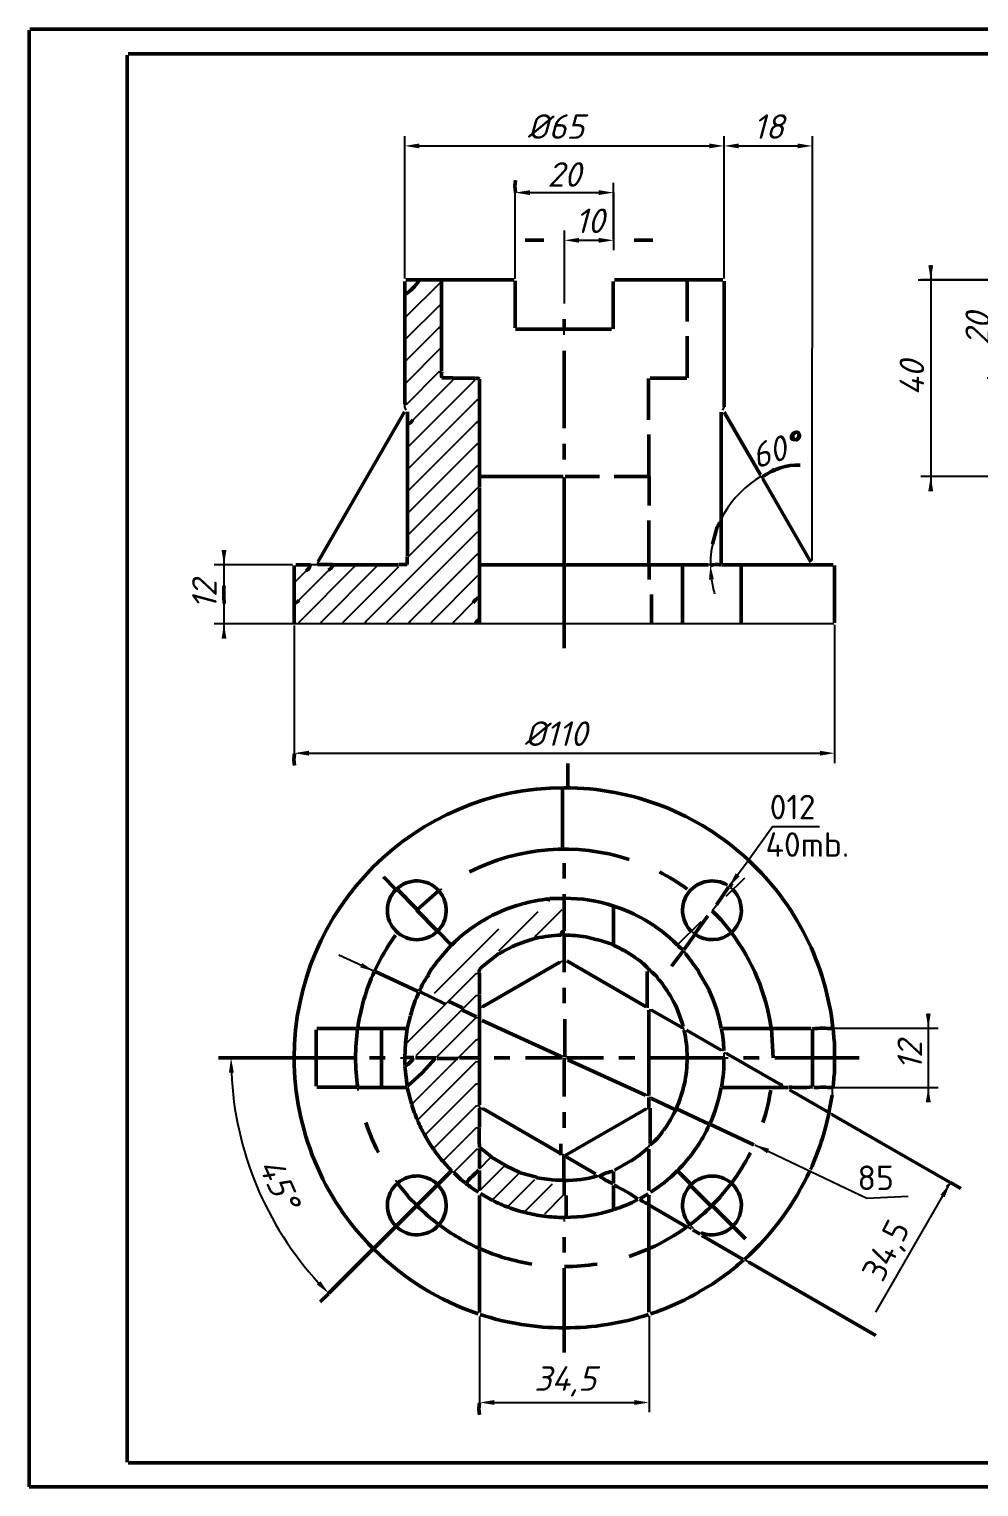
# Model space of a CAD drawing. Header units: millimetres. Extents: x 0 to 420, y 0 to 297.
# Drawn here: x 0 to 193.4, y 0 to 297 of the extents above; entities that cross this region are included whole.
import ezdxf

# ---------------------------------------------------------------- set-up
doc = ezdxf.new("R2010")
doc.units = ezdxf.units.MM
for name, color, linetype, lineweight in [('DIMS', 4, 'Continuous', 25), ('MAIN', 7, 'Continuous', 50), ('TEXT', 7, 'Continuous', 25), ('THIN', 3, 'Continuous', 25)]:
    doc.layers.add(name, color=color, linetype=linetype, lineweight=lineweight)
doc.styles.add('ESKD', font='isocpeur.ttf', dxfattribs={"oblique": 15})
doc.dimstyles.new('ESKD', dxfattribs={"dimtxt": 5, "dimasz": 3, "dimexe": 2, "dimexo": 0, "dimgap": 1, "dimtad": 1, "dimtxsty": 'ESKD', "dimcen": 2.5, "dimclrd": 256, "dimclre": 256, "dimclrt": 256, "dimadec": 0, "dimazin": 3, "dimtfac": 1, "dimtmove": 0, "dimatfit": 3, "dimlwd": 25, "dimlwe": 25})

# ---------------------------------------------------------------- blocks, each defined once
blk = doc.blocks.new('_CLOSEDFILLED')
at = {"color": 0, "linetype": 'BYBLOCK'}
blk.add_solid([(-1, 0.16439898372402537), (0, 0), (-1, -0.16439898372402537)], dxfattribs=at)
blk = doc.blocks.new('*D13')
at = {"lineweight": 25}
for p, q in [((149.08314800156217, 205.92183183643263), (150.08620379986348, 204.19154889266474)), ((138.7051082201064, 187.88148473269612), (136.70511007135264, 187.87876352314456))]:
    blk.add_line(p, q, dxfattribs=at)
at = {"layer": 'Defpoints'}
for p in [(149.08314800156217, 205.92183183643263), (141.47815766887916, 198.29148948976544), (138.7051082201064, 187.88148473269612), (159.52482797740686, 187.90981216904882)]:
    blk.add_point(p, dxfattribs=at)
at = {"layer": 'DIMS', "lineweight": 25}
for start, end in [(103.58917758902092, 111.84515708538675), (120.10113658175256, -179.92204306470958), (-171.6660635683438, -163.410084071978)]:
    blk.add_arc((159.52482797740686, 187.90981216904882), 20.81973902853196, start, end, dxfattribs=at)
at = {"layer": 'DIMS', "xscale": 3, "yscale": 3}
for p, rotation in [((149.08314800156217, 205.92183183643263), 205.97314683356964), ((138.7051082201064, 187.88148473269612), 94.20594668347331)]:
    blk.add_blockref('_CLOSEDFILLED', p, dxfattribs=dict(at, rotation=rotation))
at = {"layer": 'DIMS', "insert": (151.94531146073518, 211.29587887405256), "char_height": 5, "attachment_point": 5, "rotation": 17.95771404194645, "style": 'ESKD'}
blk.add_mtext('60%%d', dxfattribs=at)
blk = doc.blocks.new('*D14')
at = {"lineweight": 25}
for p, q in [((41.11048413143514, 87.43426839638431), (39.11048423052986, 87.43363881009306)), ((61.00835701455641, 39.45047913280078), (59.59482206873413, 38.03558727935784))]:
    blk.add_line(p, q, dxfattribs=at)
at = {"layer": 'Defpoints'}
for p in [(41.11048413143514, 87.43426839638431), (108.96746936056398, 87.45562931127557), (46.28610751825574, 61.4629807684949), (61.00835701455641, 39.45047913280078)]:
    blk.add_point(p, dxfattribs=at)
at = {"layer": 'DIMS', "lineweight": 25}
blk.add_arc((108.96746936056398, 87.45562931127557), 67.85698859126371, 182.55111864559748, 222.49440471100263, dxfattribs=at)
at = {"layer": 'DIMS', "xscale": 3, "yscale": 3}
for p, rotation in [((41.11048413143514, 87.43426839638431), 91.28457748227964), ((61.00835701455641, 39.45047913280078), -46.23905412567954)]:
    blk.add_blockref('_CLOSEDFILLED', p, dxfattribs=dict(at, rotation=rotation))
at = {"layer": 'DIMS', "insert": (50.91132654878171, 61.923460676035745), "char_height": 5, "attachment_point": 5, "rotation": 293.73913002779557, "style": 'ESKD'}
blk.add_mtext('45%%d', dxfattribs=at)

msp = doc.modelspace()

# ---------------------------------------------------------------- hatches: boundary and pattern name
at = {"layer": 'THIN'}
h = msp.add_hatch(dxfattribs=at)
h.set_pattern_fill('ANSI31', scale=1.0002642693749413)
h.set_pattern_definition([(45, (-0.0026958683786044704, 0.0026958683786044704), (-2.245657332, 2.245657332), [])])
h.paths.add_polyline_path([(83.66796736431358, 245.59124139908258), (79.49627527492018, 245.59124139908258), (76.77190493082654, 242.86647075688074), (76.814473217453, 220.2593893348624), (77.06988293721177, 220.3019638761468), (77.32529265697056, 220.00394208715596), (77.32529265697056, 216.81085149082568), (78.00638524299397, 217.1940223623853), (77.32529265697056, 216.47025516055047), (77.32529265697056, 187.86016341743118), (77.06988293721177, 187.60471616972478), (75.36715147215324, 187.56214162844037), (61.95814118481731, 187.60471616972478), (61.19191202554097, 186.8809489678899), (61.6175948918056, 187.60471616972478), (57.4459028024122, 187.60471616972478), (56.59453706988294, 186.7532253440367), (57.105356509400494, 187.60471616972478), (54.29584959205392, 187.60471616972478), (54.25328130542746, 180.23932052752295), (54.76410074494501, 180.45219323394497), (54.25328130542746, 179.8987241972477), (54.29584959205392, 176.1521645642202), (90.73430294430649, 176.1521645642202), (91.37282724370344, 176.79078268348624), (91.37282724370344, 180.9630877293578), (90.52146151117417, 180.40961869266056), (91.37282724370344, 181.26110951834863), (91.37282724370344, 225.58120699541286), (84.05108194395176, 225.58120699541286), (83.71053565094005, 225.79407970183487), (83.58283079106066, 227.3693377293578), (83.71053565094005, 227.5396358944954)])
h = msp.add_hatch(dxfattribs=at)
h.set_pattern_fill('ANSI31', scale=1.0002642693749413)
h.set_pattern_definition([(45, (-0.4315889609580962, 0.4315889609580962), (-2.245657332, 2.245657332), [])])
h.paths.add_polyline_path([(139.26214969847464, 117.61217029816514), (131.9829726853494, 110.50222190366972), (132.06810925860233, 110.41707282110092)])
h.paths.add_polyline_path([(145.9028024122029, 124.25379873853211), (145.26427811280595, 123.82805332568807), (139.9006739978716, 118.3359375)])
h = msp.add_hatch(dxfattribs=at)
h.set_pattern_fill('ANSI31', scale=1.0002642693749413)
h.set_pattern_definition([(45, (-0.059685153775087686, 0.059685153775087686), (-2.245657332, 2.245657332), [])])
h.paths.add_polyline_path([(105.8034764100745, 119.35772649082568), (103.71763036537779, 117.2715739678899), (102.82369634622206, 116.84582855504587), (101.92976232706633, 116.84582855504587), (101.20610145441645, 117.1438503440367), (100.31216743526073, 118.2933629587156), (95.79992905285562, 113.82303612385321), (95.20397304008513, 113.48243979357798), (94.05462930117062, 113.39729071100918), (93.33096842852075, 113.6953125), (92.39446612273856, 114.9299741972477), (81.41184817311103, 103.98831708715596), (82.17807733238737, 103.56257167431193), (82.7314650585314, 102.92395355504587), (82.98687477829017, 102.1576118119266), (82.90173820503725, 101.26354644495413), (82.51862362539907, 100.58235378440367), (78.0915218162469, 96.15460149082568), (79.28343384178787, 95.26053612385321), (79.5814118481731, 94.57934346330275), (79.62398013479957, 93.85557626146789), (79.15572898190848, 92.7912127293578), (77.02731465058531, 90.66248566513761), (77.92124866974105, 90.27931479357798), (78.60234125576446, 89.55554759174312), (78.85775097552323, 88.78920584862385), (78.7726144022703, 87.68226777522936), (80.26250443419652, 88.91692947247707), (81.58212131961689, 88.95950401376147), (82.30578219226676, 88.57633314220183), (82.98687477829017, 87.55454415137615), (84.0085136573253, 86.83077694954129), (84.39162823696346, 86.14958428899082), (84.47676481021638, 85.25551892201835), (84.0085136573253, 84.19115538990826), (77.87868038311458, 78.06042144495413), (78.73004611564384, 77.59210149082568), (79.2408655551614, 76.99605791284404), (79.49627527492018, 75.71882167431193), (79.07059240865556, 74.73960722477064), (79.83682156793189, 74.39901089449542), (80.56048244058177, 73.63266915137615), (80.81589216034054, 72.86632740825688), (80.60305072720823, 71.71681479357798), (81.45441645973749, 71.33364392201835), (82.13550904576091, 70.6098767201835), (82.39091876551969, 69.84353497706422), (82.30578219226676, 68.94946961009174), (83.36998935792835, 68.56629873853211), (83.96594537069883, 67.97025516055047), (84.30649166371053, 67.07618979357798), (84.26392337708407, 66.39499713302753), (85.0301525363604, 66.2246989678899), (85.9666548421426, 65.54350630733946), (86.34976942178078, 64.86231364678899), (86.52004256828663, 63.968248279816514), (88.35047889322455, 65.79895355504587), (88.94643490599503, 66.1395498853211), (90.09577864490954, 66.2246989678899), (90.81943951755942, 65.92667717889908), (91.71337353671514, 64.77716456422019), (92.73501241575026, 64.09597190366972), (93.20326356864136, 63.031608371559635), (92.94785384888259, 61.75437213302752), (91.84107839659454, 60.56228497706422), (92.82014898900319, 60.43456135321101), (93.54380986165306, 60.051390481651374), (94.05462930117062, 59.45534690366973), (94.39517559418233, 58.43355791284404), (95.41681447321746, 58.73157970183486), (96.14047534586733, 58.60385607798165), (97.07697765164951, 57.922663417431195), (97.54522880454061, 57.02859805045872), (98.39659453706989, 57.454343463302756), (99.58850656261086, 57.369194380733944), (100.52500886839304, 56.688001720183486), (100.95069173465768, 55.964234518348626), (102.27030862007804, 56.98602350917431), (103.5899255054984, 57.02859805045872), (104.31358637814827, 56.645427178899084), (105.07981553742462, 55.53848910550459), (108.95352962043278, 59.45534690366973), (107.93189074139765, 59.838517775229356), (107.46363958850657, 60.26426318807339), (107.08052500886839, 60.94545584862385), (106.952820148989, 62.05239392201835), (105.93118126995388, 61.328626720183486), (104.73926924441291, 61.24347763761468), (103.84533522525719, 61.66922305045872), (103.1216743526073, 62.6910120412844), (102.05746718694573, 62.39299025229358), (100.90812344803122, 62.73358658256881), (100.26959914863427, 63.37220470183486), (99.92905285562256, 64.09597190366972), (99.0776871230933, 63.88309919724771), (98.26888967719049, 64.01082282110092), (97.37495565803476, 64.64944094036697), (96.90670450514367, 65.54350630733946), (95.84249733948208, 65.50093176605505), (94.94856332032636, 65.92667717889908), (94.4377438808088, 66.52272075688073), (94.13976587442355, 67.33163704128441), (93.07555870876197, 67.24648795871559), (92.18162468960624, 67.67223337155963), (91.67080525008868, 68.26827694954129), (91.45796381695637, 68.90689506880734), (90.69173465768003, 69.33264048165138), (89.96807378503016, 70.35442947247707), (89.88293721177722, 71.24849483944955), (90.05321035828308, 71.8445384174312), (91.20255409719759, 73.1643491972477), (90.43632493792124, 73.59009461009174), (89.92550549840368, 74.1861381880734), (89.6700957786449, 75.5059489678899), (90.01064207165662, 76.40001433486239), (91.24512238382405, 77.6772505733945), (90.4788932245477, 78.10299598623854), (90.01064207165662, 78.61389048165138), (89.71266406527137, 79.29508314220183), (89.6700957786449, 80.0188503440367), (90.01064207165662, 80.91291571100918), (91.20255409719759, 82.14757740825688), (90.43632493792124, 82.57332282110092), (89.92550549840368, 83.16936639908258), (89.6700957786449, 84.48917717889908), (90.01064207165662, 85.38324254587157), (91.24512238382405, 86.66047878440367), (90.4788932245477, 87.0862241972477), (90.01064207165662, 87.59711869266056), (89.71266406527137, 88.27831135321101), (89.6700957786449, 89.00207855504587), (90.01064207165662, 89.89614392201835), (91.20255409719759, 91.13080561926606), (90.138346931536, 91.85457282110092), (89.71266406527137, 92.70606364678899), (89.84036892515076, 94.0684489678899), (91.11741752394465, 95.51598337155963), (90.35118836466832, 95.94172878440367), (89.84036892515076, 96.53777236238533), (89.58495920539198, 97.85758314220183), (89.92550549840368, 98.75164850917432), (91.24512238382405, 100.11403383027523), (90.18091521816247, 100.8378010321101), (89.71266406527137, 101.90216456422019), (89.96807378503016, 103.2219753440367), (91.24512238382405, 104.62693520642202), (90.4788932245477, 105.05268061926606), (89.7978006385243, 106.03189506880734), (89.71266406527137, 106.96853497706422), (90.18091521816247, 108.03289850917432), (92.30932954948562, 110.1190510321101), (93.20326356864136, 110.54479644495413), (94.09719758779708, 110.54479644495413), (94.82085846044697, 110.2467746559633), (95.71479247960269, 109.09726204128441), (99.92905285562256, 113.31214162844037), (100.65271372827243, 113.6953125), (101.67435260730755, 113.73788704128441), (102.39801347995743, 113.43986525229359), (103.33451578573963, 112.24777809633028), (108.74068818730046, 117.65474483944955), (107.50620787513303, 117.65474483944955), (106.78254700248314, 117.95276662844037), (106.18659098971266, 118.54881020642202)])

# ---------------------------------------------------------------- linework, layer by layer
at = {"layer": 'MAIN'}
for p, q in [((419.91486381533673, 297.00851490825687), (0.10642032797645129, 297.00851490825687)), ((0.004256828662638905, 0.04682979721306424), (0.004256828662657077, 296.80841676242005)), ((19.9772969137992, 5.045079096501468), (19.977296913799215, 291.6994736557922)), ((414.9343740751076, 292.0145212155963), (20.156083533973714, 292.0145212155963)), ((100.99278695973163, 254.02100057339447), (104.82487887921837, 254.02100057339447)), ((123.17121774846751, 253.99971330275233), (126.96003446863077, 253.99971330275233)), ((76.46467898808183, 220.5999856651376), (76.46467898808183, 245.633815940367)), ((76.68676835757361, 245.910648979255), (98.77970911670803, 245.910648979255)), ((83.96594537069883, 227.36933772935782), (83.96594537069883, 245.8680744379706)), ((98.95868228282129, 236.18226777522938), (98.95868228282129, 245.71896502293578)), ((118.92780260998597, 235.95401438926964), (118.92780260998597, 245.59130925658337)), ((119.16991841078395, 245.910648979255), (141.26285916991839, 245.910648979255)), ((133.98368215679318, 237.45950401376143), (133.98368215679318, 245.8680744379706)), ((141.4892633156792, 220.04651662844037), (141.4892633156792, 245.67639048165142)), ((108.9640423734704, 235.90299279722916), (108.9640423734704, 237.9278239678899)), ((108.90611227410501, 235.89447788897226), (99.04351492957598, 235.89447788897226)), ((108.99113128314178, 235.86041825594427), (118.57396239801349, 235.86041825594427)), ((133.9794253281305, 225.9662130569536), (133.9794253281305, 234.43696933281583)), ((108.9640423734704, 215.70391341743118), (108.9640423734704, 231.49906823394497)), ((86.26515881785545, 225.94944099068684), (84.05906963194948, 225.94944099068684)), ((86.34976942178076, 225.91538135765933), (90.77687123093295, 225.91538135765933)), ((91.71112421818401, 208.12564506880733), (91.71112421818401, 225.70893061926608)), ((126.12722782556924, 217.44908210395678), (126.12722782556924, 225.82986214119583)), ((126.44900822875412, 225.94092608242994), (133.93268740799653, 225.94092608242994)), ((58.838254789342486, 188.54360004755242), (76.4259985158731, 219.02248366804398)), ((77.02731465058531, 189.69086869266056), (77.02731465058531, 219.02472763761472)), ((140.9223128769067, 187.94062324971875), (140.9223128769067, 218.9821530963303)), ((148.90188213686127, 206.22089462103452), (141.52955925615035, 219.0136237275894)), ((126.20638360212546, 205.92906488382656), (126.20638360212546, 214.4266771788991)), ((108.96984713982854, 209.3601629819655), (108.96984713982854, 212.51096660519053)), ((91.73047343937782, 205.88628172516985), (91.73047343937782, 208.04070460361083)), ((91.73047343937785, 203.61254294621403), (91.73047343937785, 205.8866910889887)), ((91.75175758269106, 205.88649034254215), (108.74068818730046, 205.88649034254215)), ((108.9640423734704, 187.94062324971875), (108.9640423734704, 205.74147075688074)), ((109.16630614441728, 205.90777761318435), (116.14763496945288, 205.90777761318435)), ((119.12735012415752, 205.88649034254215), (126.15530165817367, 205.88649034254215)), ((126.21915408811336, 199.95125603808168), (126.21915408811336, 205.84399290537795)), ((159.19508991856986, 188.43789218464468), (149.3909334939878, 205.4191892373737)), ((91.71112421818401, 175.8929745121293), (91.71112421818401, 203.52759461009174)), ((126.20638360212546, 187.94062324971875), (126.20638360212546, 196.9285407110092)), ((139.15560695933277, 192.09929454993966), (140.10086696759163, 195.62705292712457)), ((53.94941944976414, 176.024440940367), (53.94941944976414, 187.73243979357798)), ((54.29584959205392, 187.89804870843435), (57.27562965590635, 187.89804870843435)), ((61.74544759454258, 187.91933597907655), (58.68023527172204, 187.91933597907655)), ((61.83043632493793, 187.89804870843435), (75.23944661227387, 187.89804870843435)), ((75.32418820042732, 187.92359343320499), (76.97662769173301, 187.92359343320499)), ((77.00177367860942, 187.94874334687782), (77.00177367860942, 189.60611442118955)), ((91.75175758269106, 187.89804870843435), (138.24051081943952, 187.89804870843435)), ((108.96984713982854, 175.89293651043536), (108.96984713982854, 187.8555121688439)), ((126.21915408811336, 184.9223658666376), (126.21915408811336, 187.85562836931967)), ((133.00461156438453, 175.89297451212926), (133.00461156438453, 187.85547416714994)), ((140.96488116353316, 187.89804870843435), (163.69634622206456, 187.89804870843435)), ((145.00886839304718, 175.89297451212926), (145.00886839304718, 187.85547416714994)), ((163.99595124906523, 176.06701392829274), (163.99595124906523, 187.73244134693664)), ((126.73365036673067, 175.88788656393604), (126.73365036673067, 181.85216010838994)), ((108.96984713982857, 170.9154042594231), (108.96984713982857, 175.85423450204485)), ((109.66788741488605, 142.5054696405796), (109.66788741488605, 147.4014908828328)), ((108.59132531890508, 130.3383460520005), (108.59132531890508, 142.42936626282253)), ((108.9640423734704, 123.99835149082568), (108.9640423734704, 127.10629300458717)), ((74.6904101635277, 121.74625144779228), (72.1361253193096, 124.30053629201038)), ((79.02180828883824, 117.68989470454254), (74.87126006712118, 121.8404429262596)), ((139.94324228449807, 118.63395928899082), (142.41220290883294, 122.21022075688073)), ((78.98545583540262, 117.56959575688073), (83.36998935792835, 121.44387901376147)), ((106.01490960488641, 119.88990825688077), (108.90740294820927, 119.88990825688077)), ((108.9640423734704, 117.82504300458716), (108.9640423734704, 120.80526089449542)), ((83.16156096932451, 113.27397949478927), (78.92570214200055, 117.50983832211324)), ((108.9272788532021, 113.31203931822536), (108.9272788532021, 117.73999623223337)), ((118.97462772527507, 110.54473765806436), (118.97462772527507, 118.25084720432098)), ((135.55870876197233, 112.71609805045874), (138.19794253281304, 116.37750860091747)), ((140.9013465748795, 115.58969622101564), (139.07027456736947, 117.42076822852566)), ((85.93487230160368, 110.47034903599408), (83.18893046533496, 113.21629087226279)), ((142.9655906349769, 113.05669438073393), (140.8797445902802, 115.56859231651376)), ((82.80808797445904, 106.7130877293578), (85.92408655551614, 110.4170728211009)), ((108.96404237347039, 107.35170584862385), (108.96404237347039, 112.41807626146789)), ((115.66873190994515, 111.4984283028427), (113.34865014042732, 112.12009233935918)), ((118.9107752953354, 110.5022219036697), (115.67931890741396, 111.54104071100917)), ((133.34515785739626, 109.52300745412846), (135.51614047534588, 112.58837442660551)), ((92.05391982972685, 105.81902236238534), (95.62965590634977, 108.67151662844039)), ((92.30737667657358, 97.81838940011374), (108.06154847418908, 106.91406472832665)), ((108.96984713982854, 104.92476354760838), (108.96984713982854, 107.26675021385948)), ((125.65077514192258, 97.84163591015655), (109.4704191250621, 107.18336881207492)), ((130.79106065980844, 106.11704415137613), (133.2600212841433, 109.31013474770641)), ((136.34196523589927, 105.01010607798169), (133.61759489180562, 108.67151662844039)), ((79.10554522244307, 101.05103429348988), (70.43103144836367, 105.0140487207149)), ((91.711124218184, 100.32690653669725), (91.711124218184, 104.71208428899082)), ((125.83216313210913, 97.69223047972588), (125.83216313210913, 105.0155464712796)), ((138.52184996417594, 101.15530031327299), (136.30752215359632, 104.99062858580962)), ((108.96404237347039, 98.58135034403668), (108.96404237347039, 101.68929185779817)), ((84.80128491907422, 98.37777191714159), (79.46541843056002, 100.94727030596323)), ((88.20921577038038, 97.61039547960476), (85.31457227978088, 98.97278080070568)), ((91.73047343937785, 97.68710764757061), (91.73047343937785, 100.24193478362209)), ((76.95512230630723, 93.4447256879644), (77.65289472100741, 96.03041540968873)), ((91.08692979122, 95.8089080519915), (88.22413952894047, 97.14839280288501)), ((91.711124218184, 77.84754873853211), (91.711124218184, 95.60113245412845)), ((91.73047343937785, 95.68605024861598), (91.73047343937785, 97.6449417238611)), ((108.57041504079459, 87.55454415137613), (92.22419297623269, 95.0817230504587)), ((109.05075983314288, 87.5540710620815), (109.05075983314288, 95.34532840596688)), ((126.20638360212544, 79.76340309633028), (126.20638360212544, 97.1763904816514)), ((132.6696515249567, 93.77156764257792), (126.75340013431772, 97.18731697555684)), ((58.46754168144733, 81.67925745412845), (58.46754168144733, 93.17438360091745)), ((58.59521124133591, 93.43123341416688), (66.81096116022492, 93.43123341416688)), ((66.98119900673997, 93.44826323068064), (76.89960979070592, 93.44826323068064)), ((71.74884710890386, 81.44795236564984), (71.74884710890386, 93.40568868939626)), ((76.64420007094714, 90.49218750000001), (76.94217807733239, 93.40568868939623)), ((140.88396702246078, 89.01789337215422), (133.81442304298903, 93.09949649175013)), ((141.0500177367861, 93.44826323068064), (159.22667612628592, 93.44826323068064)), ((151.52181624689607, 87.46939506880734), (151.1387016672579, 93.40568868939623)), ((159.47777106977597, 81.59410837155963), (159.47777106977597, 93.25953268348624)), ((163.91507150447492, 90.79020928899084), (163.69634622206456, 93.40568868939624)), ((76.46467898808184, 87.46939506880734), (76.64420007094715, 90.4921875)), ((163.9576397911014, 87.46884949135209), (163.9576397911014, 90.79075486644605)), ((38.5455835402625, 87.42682052752295), (66.12983327421071, 87.42682052752295)), ((69.27988648456898, 87.42682052752295), (72.47250798155375, 87.42682052752295)), ((76.48596313139504, 85.85126698730419), (76.48596313139504, 87.38454149893433)), ((78.30699299227767, 87.50532410558691), (76.50937017520071, 87.50532410558691)), ((82.77447227578625, 87.42682052752295), (78.64447061176253, 87.42682052752295)), ((87.28414892282635, 87.31993794337572), (83.11161204820829, 87.31993794337572)), ((91.66673547063644, 87.44810779816514), (87.62670355937638, 87.44810779816514)), ((94.69315360056757, 87.42682052752295), (97.88577509755234, 87.42682052752295)), ((101.0358283079106, 87.42682052752295), (108.40014189428877, 87.42682052752295)), ((108.96404237347039, 79.55053038990826), (108.96404237347039, 87.38424598623854)), ((109.4215388447903, 87.42682052752295), (116.91404114811498, 87.42682052752295)), ((125.4936935011858, 79.85827286976141), (109.70840841410393, 87.06989465828114)), ((120.06385242993969, 87.42682052752295), (123.2990422135509, 87.42682052752295)), ((126.24043823142658, 87.42682052752295), (141.44669502905273, 87.42682052752295)), ((153.0072679286937, 82.0036783555739), (142.02344648442494, 88.34519062315323)), ((145.47697761625835, 87.44810779816514), (148.66988297260303, 87.44810779816514)), ((151.81979425328132, 87.42682052752295), (169.01738205037248, 87.42682052752295)), ((163.9576397911014, 84.10545364683561), (163.9576397911014, 87.3847986467424)), ((76.98474636395883, 81.72183199541283), (76.50724727470828, 85.7664134174312)), ((163.69634622206456, 81.49052690693424), (163.91507150447492, 84.10600630733944)), ((66.81106647553597, 81.43943745739294), (58.56105129672368, 81.43943745739294)), ((66.98119900673996, 81.40537782436543), (76.94217807733239, 81.40537782436543)), ((77.88207900122964, 78.06132842115535), (76.98134774584375, 81.40447084816421)), ((141.0500177367861, 81.40537782436543), (154.62930117062788, 81.40537782436543)), ((162.84172310463683, 76.3092430219084), (154.83382740126885, 80.93260376189033)), ((126.17658580148691, 77.20871783037214), (126.17658580148691, 79.33787047238016)), ((131.59849261011593, 76.85375742647281), (126.70313964807269, 79.1442677475737)), ((162.8449804895353, 76.31486525229357), (163.48350478893224, 79.8485521788991)), ((91.73047343937783, 73.37710235116961), (91.73047343937783, 77.16647563048176)), ((108.35481562352967, 67.87738235915722), (92.38939481632138, 77.0950223599246)), ((108.96984713982854, 73.20677995444254), (108.96984713982854, 76.35758357766758)), ((109.13097390073484, 67.53206733298396), (125.6331268442102, 77.05958977710782)), ((126.42928742440567, 69.9715731614883), (126.42928742440567, 77.20931697321967)), ((138.45335225257182, 73.93069094036699), (131.81269953884356, 77.08120699541284)), ((187.52422479388932, 62.03450829505346), (163.46124355171045, 75.92727699273036)), ((147.53292120315663, 69.68925571320469), (138.588645871685, 73.89894490603797)), ((91.711124218184, 64.90488818807341), (91.711124218184, 68.99204415137615)), ((94.13976587442355, 67.28906250000001), (91.79851010996808, 69.16234231651377)), ((108.25770515369774, 67.64273963884352), (108.25770515369774, 69.94215892732703)), ((126.20638360212544, 60.434561353211016), (126.20638360212544, 68.86432052752295)), ((85.9666548421426, 64.43656823394495), (84.30649166371053, 66.35242259174312)), ((96.89884020079414, 65.60079120962199), (94.14763017877307, 67.18920305643304)), ((99.92905285562257, 64.09597190366972), (96.90670450514368, 65.50093176605505)), ((108.90146078637473, 62.52100872066633), (108.90146078637473, 67.54496218522802)), ((115.33647280775646, 63.842108488066906), (109.50619227007248, 67.2082225259498)), ((119.19691270436756, 64.5585052272696), (122.50581876069099, 66.46890302961113)), ((83.18893046533495, 61.637350182783074), (85.93487230160366, 64.3832920190518)), ((91.7091892960646, 60.434118046784256), (91.7091892960646, 64.52216062294053)), ((103.34467468432814, 63.11052561696477), (99.96146224366049, 64.0170546582646)), ((107.03795672224194, 62.5207138761468), (103.3770840723661, 63.03160837155964)), ((108.90624813109187, 62.49942660550458), (107.12283987429186, 62.49942660550458)), ((108.92727885320207, 59.4126203628774), (108.92727885320207, 62.393142251801486)), ((118.98172243971281, 61.882095756880744), (118.98172243971281, 64.30884461009174)), ((134.79683869870308, 61.63100697224922), (132.02969678413348, 64.3981488868188)), ((70.12118586608479, 48.56640153959822), (83.1266941380634, 61.57190981157683)), ((77.15501951046471, 59.24247419724772), (74.98403689251508, 61.839521215596335)), ((91.711124218184, 48.7265625), (91.711124218184, 59.412772362385326)), ((94.36301501665122, 58.374726868565276), (91.87323897412566, 59.81219973693929)), ((109.35256845775095, 54.98895873196411), (109.35256845775095, 59.41691564597213)), ((118.97462772527507, 56.645332176254186), (118.97462772527507, 61.413870805397195)), ((124.32677180699366, 58.72087876148236), (126.05989012986336, 59.72149509172865)), ((126.20638360212544, 35.656178325688074), (126.20638360212544, 59.455346903669735)), ((138.86421755057927, 57.228187614778264), (134.67087611307795, 61.421529052279595)), ((140.70947144377436, 59.1147505733945), (142.96559063497693, 61.839521215596335)), ((189.6977019168512, 60.803897774311636), (187.5850224534929, 62.023653831192945)), ((78.92192557359249, 57.43286537234773), (77.1334131990219, 59.221377746918314)), ((133.85047072114534, 53.01702529422914), (126.36946542642467, 57.336185714945145)), ((139.0702554483648, 57.43284119819965), (140.73109254737838, 59.09367829721322)), ((145.86474021144392, 50.561773217366984), (139.09588537426595, 57.33062805454494)), ((108.96984713982854, 47.78977880765354), (108.96984713982854, 50.940582430878585)), ((136.6296214484768, 51.539910832238554), (135.1434994287167, 52.397923780395665)), ((145.40403028685157, 46.36313679170481), (136.9514149064794, 51.24325655691903)), ((61.05322022297172, 39.49884723564945), (70.05710258653521, 48.50272959921294)), ((91.73047343937782, 35.570994241542145), (91.73047343937782, 48.513724795155106)), ((122.1496984746364, 46.98100630733945), (126.15530165817367, 48.556264334862384)), ((108.96404237347039, 32.463087729357795), (108.96404237347039, 44.59683199541284)), ((172.41837427817848, 30.868626871810925), (146.53275121633624, 45.81369831470672)), ((139.1770131252217, 41.42928612385321), (141.39056402979782, 42.961969610091735)), ((59.2691823853911, 37.70691200237562), (60.92946753413286, 39.36719715111738)), ((136.34582824283586, 39.74572982344729), (139.19869109026092, 41.39283095636924)), ((108.96984713982857, 27.43920013098268), (108.96984713982857, 32.378030373604474)), ((20.156087388109086, 4.955303682491488), (414.89180497077183, 4.955303682491488)), ((0.029797412174843885, 0.05960435779821822), (419.9744594164878, 0.05960435779821822))]:
    msp.add_line(p, q, dxfattribs=at)
for centre, radius, start, end in [((105.77054115895717, 265.01499522033606), 6.854710876693817, 169.7562347507704, 190.53291617624163), ((71.37911641799882, 250.9828627330866), 9.549530438561433, 302.7443919618052, 327.2642839691129), ((86.71945067044868, 226.6740091932628), 2.77751109809591, 167.50511665268922, 195.28010007257353), ((91.19084742743588, 225.24741591152062), 0.6630473649472863, 46.53735927813872, 117.49562320202183), ((76.65798394782557, 218.16418308283403), 1.6425440070750148, 284.73466578299775, 333.4968313477109), ((156.36377359492795, 214.0638259122374), 0.8900230040072669, 102.43268252629969, 246.80915337623202), ((155.98141509420302, 214.1738906277303), 0.8830444507771644, 273.424399243894, 77.3915454599092), ((156.73658205718155, 195.62880292305877), 12.590875861708433, 88.93464970670773, 125.64355129405247), ((141.28693566788263, 195.564431050895), 1.075452576955954, 112.5435063754167, 177.73969927398912), ((55.34573783729798, 188.51455793069294), 2.1067895897620454, 297.21562860831114, 341.64592852139515), ((60.18368180180557, 188.26419087387632), 1.6717752836126663, 297.11175313777625, 345.8635962267794), ((140.0006446139599, 183.8285019489542), 4.1070786904715835, 77.82393014883652, 109.42905581524211), ((60.57482430701133, 181.89879174051634), 20.94736718920861, 175.1026477520148, 185.13453898777362), ((92.17492600314574, 179.26759166113044), 1.9839637320079648, 107.52721998157323, 153.00215535583675), ((53.89491214297013, 181.16337778610293), 1.1129452818927448, 275.37469627554117, 334.38721493048234), ((91.54050124942236, 175.93825199877128), 0.6388701424132477, 85.93725029327094, 184.07255238682725), ((60.13746874652135, 148.18131329193398), 6.2200129853268065, 168.47959680492522, 190.9936396546946), ((109.04248271982925, 87.39620964586834), 55.081741278856555, 90.1368132790393, 179.92388041222392), ((109.04302822132031, 87.6147166240741), 54.85105585242509, 47.16264382056565, 90.04901312369897), ((108.98715739352103, 87.51738573507629), 42.44742818731637, 71.94176861585818, 117.07404072374548), ((109.18574056351622, 87.78362439137474), 42.12545209399561, 53.92962401668993, 62.985996023038545), ((109.24775767744129, 87.55392909551415), 54.73693283025557, 6.208421339964015, 47.14619085341871), ((78.94295198199211, 117.53195141256619), 5.961456114539177, 41.77318898635668, 135.02975841202135), ((139.05012201194504, 117.49161393170061), 5.999063208545107, 58.3136813320793, 224.7594883978886), ((143.43894162250848, 122.34724538416397), 0.6510106428807078, 112.48739952977587, 192.01857434728157), ((78.93834613767596, 117.50320796402173), 5.992871720097472, 135.66623361595086, 314.3222940701644), ((78.8408769174644, 117.49212099273414), 6.075088050870507, 315.90986637983656, 39.75537416720898), ((108.13386186090557, 91.92303411482459), 27.96580317803526, 94.51360317179063, 106.08025199681748), ((109.17352119041054, 88.60973168946413), 31.342749034174396, 71.68399145759751, 90.32431994336766), ((138.9874778644569, 117.49045225364226), 6.036988775293932, 312.2028005551898, 44.262404167307594), ((107.79667714239164, 90.33405230997585), 29.392359573146592, 104.69105052905513, 121.35872512408079), ((111.16912060940568, 92.02561094484636), 27.45119925470882, 58.94232044439687, 73.28965280871118), ((107.75830844118244, 89.03976903884295), 30.492601962194943, 120.1389046417854, 135.49293852134412), ((109.19101558501247, 112.44595375995448), 0.8904971068849955, 107.91696113132558, 176.2594538695451), ((108.33105251477794, 86.63049180285788), 33.56216395866522, 45.265006821177984, 59.543484149544675), ((139.0445645914373, 117.59497129525148), 6.078684141075485, 235.152336429007, 310.0416727821687), ((109.19190500958054, 87.53246524416457), 42.294620461811895, 8.08415602828115, 36.94175050576512), ((106.70023039439258, 88.8303383299973), 39.83985627733869, 143.69020229806574, 155.92827546306088), ((109.63756736189997, 85.84793792831836), 26.716467637323333, 103.81734602360912, 121.4142070558042), ((103.55347435184642, 112.0142400787848), 0.3729743647538544, 124.49157250128542, 212.29548050206523), ((109.22158709196154, 84.98778873656435), 27.465930044805766, 91.97870431978525, 102.54720524495959), ((108.50383592967054, 82.84483307255947), 29.62386928176118, 80.6099319954415, 89.04774073831562), ((108.72427167579916, 86.94929173958198), 25.564769508254244, 54.78105268583504, 66.47907383488777), ((133.52536354016019, 111.17326538088076), 1.6362556283907221, 205.44518110576178, 260.86568660898183), ((119.1757667299362, 99.91964195870949), 8.933200003165696, 35.754490284135976, 61.52938547030465), ((108.47586129921146, 87.61382387022998), 41.974385736155185, 155.57793263185204, 171.9717252025845), ((91.99632241454849, 96.15017751329258), 13.431886143182327, 144.23649536831127, 158.9972601355401), ((91.96869506234235, 98.83299299906615), 12.044658294975402, 139.29737727585862, 154.32448277209758), ((92.54703181464734, 105.01590941544262), 0.9282160678616195, 121.54995792235162, 193.38750298238736), ((124.46801500603942, 101.36026524756173), 4.2154622830937925, 28.331087545635604, 62.300599434894345), ((108.21116649041063, 86.94669728111369), 25.912583117409433, 29.444818090224835, 39.393509391208916), ((109.02363790567128, 87.50023206745294), 32.45355382561084, 10.504625197743916, 24.837994537053135), ((104.6445273828596, 89.13939498084493), 27.856018510406866, 155.12139159989562, 165.57199154835303), ((110.26237617550217, 87.97858462311976), 23.61864831586233, 14.311626176990762, 29.7109644309679), ((108.42190067100803, 87.43458826853937), 41.95563325640429, 171.85054963844732, 188.17043228593678), ((132.88540946106147, 94.0165843258529), 0.32613842416244077, 229.0049788534815, 309.69656554877423), ((109.84745495346262, 87.55980752184215), 24.128571597975593, 359.78537541508786, 13.218699906219728), ((115.26376751552333, 88.31597856686894), 26.18455103337046, 1.315503845858282, 11.144073609337473), ((161.63916657460658, 76.92086464343647), 16.549034025502973, 83.18813291202024, 97.35514443949413), ((108.8319148811156, 87.38068024696847), 54.8590013798767, 179.99627706950483, 225.02850877684165), ((74.37793506383707, 89.79399323580913), 4.580116808609826, 298.6933819248475, 328.0124151646932), ((40.821532126030746, 123.79774927739038), 55.54899273848108, 310.7115692030958, 319.00986144849685), ((108.51689708035694, 87.50885779467541), 25.466914783597115, 335.97308212047744, 359.7196476233954), ((110.82067631721813, 87.10180317316912), 30.65770879270165, 349.42546027819134, 0.5278848613882455), ((110.06574861810552, 87.01805203425349), 31.360098424131643, 335.4498289850336, 349.66142601109664), ((108.93855679342758, 87.50817696404025), 42.57574697018344, 341.9342310381344, 350.97664739195227), ((152.91204677703465, 81.56258991930463), 0.4459081079883221, 347.6720732415797, 77.47879553652476), ((156.94870486534606, 110.04434956686217), 28.6501572573986, 265.5362484618362, 275.08097700615906), ((161.61690400114995, 59.48329623623064), 21.967939121614183, 84.7861897759353, 94.89596332620793), ((100.23551248672571, 84.13293422439507), 23.162906425330664, 195.32530847952836, 203.93240691396235), ((110.2560334690645, 87.96853538514004), 43.88926469647085, 198.1839395609723, 206.8630055587634), ((97.2988147122647, 81.73577138887391), 19.51158201629213, 201.15887786991192, 210.9675368755566), ((109.7991541101926, 86.9018548155849), 24.02920832475183, 323.774012866412, 335.74049008190946), ((110.41775121923193, 86.87219168073204), 53.48980890913066, 335.52389284601423, 348.4804718774685), ((92.9296813030974, 77.36729825778319), 13.576912702829452, 204.86540048841246, 218.3914862632904), ((111.97135236572264, 71.4522139741444), 20.371509820742855, 174.8321520478917, 186.34338447244326), ((121.38314269109463, 76.95955478888948), 8.821571599839022, 305.0584051326025, 331.3614333949336), ((108.89178554441477, 87.4117631298706), 32.57912830519698, 315.1908783017878, 335.4446807648781), ((96.36947442837418, 77.67830227474678), 16.569485074126472, 212.02948671496515, 222.98656992958848), ((109.02741533595919, 87.61526714824441), 25.123628242428264, 302.49596546456576, 312.6438043732956), ((111.62294530242193, 85.83874434771536), 39.43970107925329, 322.7060130001257, 333.26263881169547), ((78.9405176197724, 57.392717735420504), 5.984256276656812, 45.117299011006075, 130.54991334348247), ((98.033576000035, 74.77645346053102), 15.776973917874576, 223.07732518857998, 234.39472164775685), ((102.76254635858614, 50.58638882809623), 17.87678493513403, 128.7314751583772, 140.60689283231542), ((109.40606687595341, 84.46510599681605), 21.995958113786894, 268.93385067421667, 286.48822071901316), ((121.7667305868875, 69.87772620770176), 8.556801159136798, 229.2105375957107, 250.46362609777947), ((120.21027599461513, 56.20727038412377), 8.23220588577212, 99.04021885626165, 119.008165322062), ((110.58526270639811, 85.60778311184471), 30.103773568636754, 301.9411710052631, 315.24729959167416), ((139.0525497363322, 57.39777701072583), 5.979426798428531, 49.73442707248882, 134.922874277294), ((108.75098673208898, 87.56701830324275), 55.29010604435384, 311.82882214197116, 335.39048659317433), ((78.8931070145782, 57.37501068015138), 5.952976897195907, 131.2049880646503, 225.0927838168136), ((78.86872170232951, 57.37389758829363), 6.048488133097601, 320.03766505605967, 44.189583330990295), ((99.43231100615161, 74.09461288391857), 16.10309430105365, 229.13630596588015, 240.46717042486833), ((107.61588119615868, 36.01192791466228), 27.92145101124347, 54.204717550868644, 65.89639023224575), ((139.02882417820183, 57.37586526943454), 5.98077104122527, 135.47730628473917, 220.296129048907), ((138.9849631637778, 57.37088822755429), 6.0393400544659555, 315.701924932791, 48.002687050767456), ((107.63432974689438, 85.85521543291016), 40.433531680738625, 224.79415466553905, 233.1367747859963), ((103.8134547963222, 75.83906376592122), 19.81976765971797, 241.748677191693, 251.53136627663292), ((106.13686534047326, 78.52695616608761), 23.158203381879982, 248.31419140125217, 257.05507985649297), ((109.06028472450492, 86.96660416692696), 32.03189481376223, 269.8851607982369, 288.0292733461699), ((113.4297514894943, 77.16847652962822), 21.340032739723206, 285.26459754637796, 299.56684673764244), ((128.72309792076348, 63.84813394579221), 6.799902756561326, 229.52502382245484, 248.61697475106882), ((110.88171137625193, 85.20591601175445), 39.59547908967309, 306.73424719360463, 315.2951770889263), ((107.58089114158564, 80.1214879546503), 25.055248207227887, 254.74645029540687, 263.67817154202), ((108.35039668673724, 78.62054660934646), 23.675493224182816, 261.5257791995926, 271.35618941166524), ((78.94272855143737, 57.424464799571695), 6.025739730646965, 225.6626662035361, 317.7978140240447), ((108.55121586819622, 86.67628503007799), 41.63911109317339, 232.98077711619666, 245.93674032593367), ((110.3405820595175, 85.07720738522134), 39.80387068903193, 293.76315817427854, 306.26733203676605), ((139.0177237148778, 57.53172442339044), 6.133332619980073, 249.32609452308924, 313.5604269263413), ((109.13340218566202, 87.59944187880978), 55.227270247333, 225.03009152578028, 251.3213107258451), ((109.1880415756388, 88.09046174565955), 43.19717964423136, 246.15390113668235, 260.89681358169105), ((109.13944079185418, 86.98084971487714), 42.0481140948259, 269.8628059525648, 278.88227379250884), ((120.69005947186533, 72.80836752459977), 36.300823452477836, 304.7439363866934, 312.9795270392128), ((110.25449856904774, 84.61695056645345), 51.939614579305335, 288.2290463336866, 300.17723272711766), ((108.84821996420358, 87.08421336351783), 54.64413522929645, 251.8831049786359, 270.0657623631221), ((109.12565255530069, 87.13091153829885), 54.69145674314914, 269.8643234026837, 288.1199237528391), ((97.81040241086242, 15.90221352126008), 6.2200129852494666, 168.47959680449114, 190.9936396545474)]:
    msp.add_arc(centre, radius, start, end, dxfattribs=at)
at = {"layer": 'THIN'}
for p, q in [((83.41255764455484, 245.12292144495416), (83.92337708407236, 245.29321961009174)), ((76.5072472747083, 238.52386754587155), (76.98474636395883, 238.6941657110092)), ((83.41255764455481, 236.13969323394497), (83.92337708407238, 236.30999139908258)), ((108.96984713982854, 234.73432427243714), (108.96984713982854, 235.84208054407665)), ((76.50724727470828, 234.01096616972478), (76.98474636395886, 234.18126433486242)), ((76.50724727470828, 229.5406393348624), (76.9847463639588, 229.7109375)), ((83.4125576445548, 227.15646502293578), (83.92337708407237, 227.32676318807341)), ((90.64916637105357, 225.36833428899084), (90.81943951755942, 225.87280681637492)), ((76.50724727470832, 225.0277379587156), (76.98474636395885, 225.1980361238532)), ((76.47319264540711, 220.00394208715596), (76.46467898808181, 220.51483658256885)), ((76.77190493082655, 219.40789850917434), (76.47319264540714, 220.00394208715596)), ((76.50724727470828, 220.55741112385323), (76.98474636395883, 220.72770928899084)), ((91.15998581057114, 221.40890194954136), (91.66662100943812, 221.53662557339453)), ((141.22029088329194, 219.40789850917434), (141.4892633156792, 220.04651662844037)), ((91.11741752394465, 216.8960005733945), (91.66662100943813, 217.06629873853208)), ((91.15998581057113, 212.42567373853214), (91.66662100943813, 212.55339736238534)), ((91.11741752394462, 207.91277236238534), (91.66662100943813, 208.08307052752298)), ((91.15998581057113, 203.44244552752298), (91.66662100943813, 203.57016915137618)), ((91.11741752394462, 198.92954415137615), (91.6666210094381, 199.0998423165138)), ((91.15998581057113, 194.4592173165138), (91.66662100943813, 194.58694094036701)), ((91.11741752394464, 189.946315940367), (91.66662100943812, 190.1166141055046)), ((57.36042292494832, 187.91933597907652), (58.680726418790606, 187.91933597907652)), ((58.680383114579634, 187.94062324971875), (58.8421426037602, 188.54135607798165)), ((53.991987736390605, 184.5393491972477), (54.46612273855979, 184.70964736238534)), ((91.15998581057113, 185.47598910550462), (91.66662100943816, 185.60371272935782)), ((59.446612273855976, 175.89297451212929), (59.61688542036184, 176.40761181192664)), ((68.42852075203973, 175.89297451212929), (68.5987938985456, 176.40761181192667)), ((77.41042923022349, 175.89297451212926), (77.58070237672935, 176.40761181192664)), ((86.39233770840725, 175.8929745121293), (86.5626108549131, 176.40761181192667)), ((83.5402625044342, 121.44387901376147), (84.00851365732531, 121.86962442660553)), ((143.2635686413622, 121.74190080275233), (142.8378857750976, 122.16764621559636)), ((105.80347641007451, 119.27257740825691), (105.97374955658034, 119.7834719036697)), ((139.0918765519688, 117.48444667431195), (139.94324228449807, 118.54881020642202)), ((108.94856299651532, 112.5032253440367), (108.90599470988886, 113.31214162844037)), ((135.51614047534588, 112.71609805045871), (134.83504788932245, 113.22699254587157)), ((108.35757360766229, 112.4606508027523), (108.90599470988886, 112.4606508027523)), ((108.05959560127705, 106.91744552752296), (108.90599470988887, 107.30913130733947)), ((133.6175948918056, 108.67151662844037), (133.34515785739623, 109.31013474770643)), ((91.15998581057113, 104.62693520642203), (91.66662100943812, 104.75465883027525)), ((91.11741752394465, 100.11403383027522), (91.66662100943813, 100.28433199541283)), ((91.03228095069171, 95.60113245412845), (91.66662100943813, 95.64370699541284)), ((91.71337353671512, 97.68728497706422), (92.30932954948562, 97.81500860091745)), ((126.1936857041504, 97.68728497706421), (125.6402979780064, 97.82352350917431)), ((126.74707343029444, 97.17639048165138), (126.24043823142658, 97.21896502293578)), ((133.34515785739626, 93.13180905963304), (133.13231642426396, 93.77042717889908)), ((76.64420007094714, 90.4921875), (77.15501951046471, 90.61991112385321)), ((91.11741752394465, 91.13080561926606), (91.66662100943813, 91.30110378440367)), ((75.62256119191203, 87.42682052752295), (76.42211070145537, 87.42682052752295)), ((91.15998581057114, 86.6604787844037), (91.66662100943815, 86.7882024082569)), ((141.3905640297978, 88.87435493119267), (140.87974459028024, 89.01059346330277)), ((141.4892633156792, 87.46939506880734), (141.4892633156792, 88.40603497706422)), ((142.02908832919476, 88.35494552752294), (141.5318316023057, 88.44860951834863)), ((141.53183160230572, 87.42682052752295), (142.32706633557999, 87.46939506880736)), ((67.02376729336645, 80.78519208715595), (66.93863072011351, 81.36280328308102)), ((91.11741752394464, 82.1475774082569), (91.66662100943813, 82.3178755733945)), ((163.54735721887192, 79.84582105391705), (163.54735721887192, 81.34139224883525)), ((91.15998581057116, 77.67725057339452), (91.66662100943813, 77.80497419724772)), ((91.75175758269107, 77.25150516055047), (91.70918929606461, 77.7623996559633)), ((126.15530165817366, 79.72082855504587), (125.51259311812699, 79.89964162844038)), ((126.7896417169209, 79.32914277522936), (126.2404382314266, 79.38023222477064)), ((92.3518978361121, 77.03011754587156), (91.71337353671514, 77.20893061926606)), ((125.64029797800642, 77.04714736238532), (126.15530165817368, 77.20893061926606)), ((163.48350478893224, 75.96575401376145), (162.88754877616176, 76.18714162844037)), ((91.11741752394464, 73.16434919724772), (91.66662100943813, 73.33464736238534)), ((126.10854913089747, 69.16234231651376), (126.36395885065625, 69.75838589449542)), ((108.90599470988886, 67.58708428899082), (108.31500532103583, 67.80847190366973)), ((109.46434905995032, 67.13579415137613), (109.12380276693861, 67.501935206422)), ((74.98403689251508, 61.967244839449535), (74.6009223128769, 62.43556479357798)), ((86.47747428166016, 64.05339736238533), (86.00922312876907, 64.39399369266056)), ((115.63675062078751, 63.41477924311927), (116.14757006030507, 63.41477924311927)), ((186.82017003018643, 61.23149082884624), (187.5679108495582, 61.97923164821798)), ((108.99113128314177, 54.13352924311927), (108.9485629965153, 54.89987098623853)), ((134.06881873004613, 53.069165711009184), (134.45193330968428, 53.4523365825688)), ((134.8776161759489, 52.515696674311926), (134.06881873004613, 52.98401662844036)), ((135.263259145849, 52.68351961378015), (134.53454149267534, 53.412237266953795)), ((146.52099021609487, 45.79002020519517), (145.6251609013227, 46.307227501226855))]:
    msp.add_line(p, q, dxfattribs=at)

# ---------------------------------------------------------------- texts
at = {"layer": 'TEXT', "style": 'ESKD'}
for s, p in [('012', (150.7742107130188, 136.029455079747)), ('40mb.', (149.92250202310217, 128.39216340773044)), ('85', (168.66009320126818, 60.50512401316046))]:
    msp.add_text(s, height=5, dxfattribs=at).set_placement(p)
msp.add_text('34,5', height=5, rotation=62.97538793355768, dxfattribs=at).set_placement((173.76192245289565, 41.482703623045715))

# ---------------------------------------------------------------- dimensions: what is measured, and where the dimension line sits
at = {"layer": 'DIMS'}
for base, p1, p2, angle, location, text in [((76.46888615374341, 273.22211869266056), (76.4682986705446, 246.18728489840635), (141.48450628535133, 246.22984324800237), 359.99875492825004, (107.23058445481553, 277.1675208446083), '%%c65'), ((141.4934704813408, 273.22211869266056), (141.4913523346734, 246.22984418839815), (159.46697228591793, 188.7542296318094), 359.9955038667021, (150.5612809423776, 277.1675214942442), '18'), ((98.97053221607884, 263.7044510474949), (98.97281311204667, 246.14468361733626), (118.98525797028599, 254.2338737390582), 0.0074423372775100916, (108.93400703097285, 267.40875919149556), '20'), ((108.98180524129513, 253.9918106097239), (108.98150479671364, 241.1208784655714), (118.98291166317955, 263.6428468759098), 359.99866255168615, (114.15072145763125, 257.9682171585363), '10'), ((183.57960148072817, 245.92133330194028), (197.06995522258907, 245.92133330194028), (223.5899255054984, 205.87580601985687), 90, (179.73231656283258, 225.913093006939), '40'), ((197.05496414946802, 245.9186976608667), (181.0215665936578, 245.9186976608667), (221.16353316778998, 225.90733267604762), 90, (193.1467310271816, 235.88399652603567), '20'), ((39.67298783328666, 187.88349485170792), (53.614789659939, 187.88349485170792), (163.8666193685704, 175.8686966319558), 90, (35.687028520197764, 181.78651428222656), '12'), ((53.95312338331734, 149.51142386047113), (53.95398887569868, 175.51354629285868), (163.99989349310792, 175.68384462056284), 359.99809288411893, (107.23058445481553, 153.48582075276508), '%%c110'), ((183.07639382183814, 93.45890067229784), (163.738914508691, 93.45890067229784), (163.73889371730615, 81.39474038274822), 90, (179.30646741419827, 87.9114671322184), '12'), ((91.7128932296178, 17.232324089828918), (91.71388396237036, 34.76211280274287), (126.23768537887788, 34.88983481348329), 359.996761808929, (109.14693160528999, 21.530390398217996), '34,5')]:
    msp.add_linear_dim(base=base, p1=p1, p2=p2, angle=angle, location=location, text=text, dimstyle='ESKD', override={"dimlfac": 1, "dimtix": 0, "dimtofl": 1, "dimtmove": 2}, dxfattribs=at).render()
for base, center, p1, p2, text, picture, middle in [((141.47815766887916, 198.29148948976544), (159.52482797740686, 187.90981216904882), (149.08314800156217, 205.92183183643263), (138.7051082201064, 187.88148473269612), '60%%d', '*D13', (151.94531146073518, 211.29587887405256)), ((46.28610751825574, 61.4629807684949), (108.96746936056398, 87.45562931127557), (41.11048413143514, 87.43426839638431), (61.00835701455641, 39.45047913280078), '45%%d', '*D14', (50.91132654878171, 61.923460676035745))]:
    dim = msp.add_angular_dim_3p(base=base, center=center, p1=p1, p2=p2, text=text, dimstyle='ESKD', dxfattribs=at)
    dim.commit()
    dim.dimension.update_dxf_attribs({"geometry": picture, "text_midpoint": middle, "dimtype": 165})

# ---------------------------------------------------------------- leaders
for points in [[(142.49695887280873, 122.31792112908033), (146.37105356509397, 127.65976204128441), (151.35154310039022, 134.57386754587156), (160.9294246236329, 134.58663990825687)], [(70.32161741459277, 105.0606815072649), (63.0318974912039, 108.39439664393976)], [(147.74548428841698, 69.75246927512445), (170.59696509591953, 58.833993244174486), (178.9783966048082, 59.25950401376148)], [(187.4960323868812, 61.89194304775277), (172.34947931167193, 35.63132913975949)]]:
    msp.add_leader(points, dimstyle='ESKD', dxfattribs=at)

doc.saveas('drawing.dxf')
